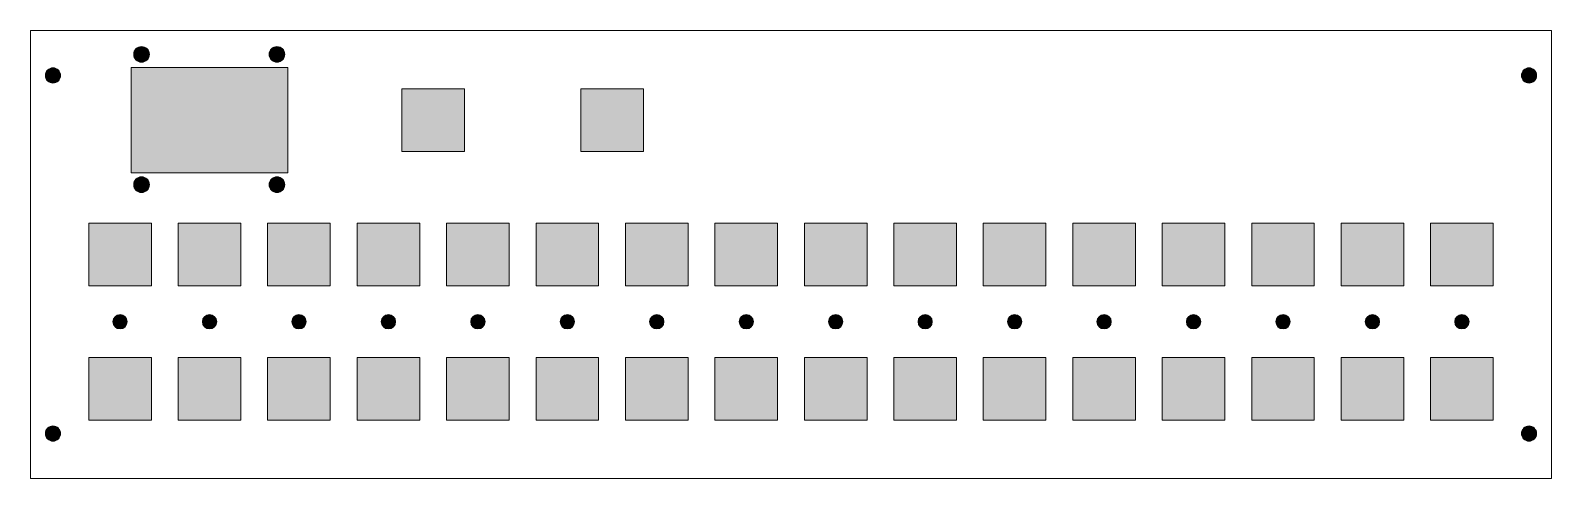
# Paper-space layout 'Layout1' of a CAD drawing. Header units: millimetres. Extents: x 0 to 340, y 0 to 100.
# The model-space entities are those that its viewports show. They can reach past a viewport. Long polylines and large blocks are cut down to what shows.
import ezdxf

# ---------------------------------------------------------------- set-up
doc = ezdxf.new("R2010")
doc.units = ezdxf.units.MM

msp = doc.modelspace()

# ---------------------------------------------------------------- hatches: boundary and pattern name
at = {"true_color": 0xebebeb, "transparency": 33554687}
h = msp.add_hatch(color=7, dxfattribs=at)
edge = h.paths.add_edge_path(flags=0)
edge.add_spline(control_points=[(64.8, 96.49), (65.76, 96.49), (66.55, 95.71), (66.55, 94.74), (66.55, 93.78), (65.76, 92.99), (64.8, 92.99), (63.83, 92.99), (63.05, 93.78), (63.05, 94.74), (63.05, 95.71), (63.83, 96.49), (64.8, 96.49)], knot_values=[0, 0, 0, 0, 1, 1, 1, 2, 2, 2, 3, 3, 3, 4, 4, 4, 4], degree=3, periodic=1)
h = msp.add_hatch(color=7, dxfattribs=at)
edge = h.paths.add_edge_path(flags=0)
edge.add_spline(control_points=[(95.08, 96.49), (96.04, 96.49), (96.83, 95.71), (96.83, 94.74), (96.83, 93.78), (96.04, 92.99), (95.08, 92.99), (94.11, 92.99), (93.33, 93.78), (93.33, 94.74), (93.33, 95.71), (94.11, 96.49), (95.08, 96.49)], knot_values=[0, 0, 0, 0, 1, 1, 1, 2, 2, 2, 3, 3, 3, 4, 4, 4, 4], degree=3, periodic=1)
h = msp.add_hatch(color=7, dxfattribs=at)
edge = h.paths.add_edge_path(flags=0)
edge.add_spline(control_points=[(45, 91.74), (45.94, 91.74), (46.7, 90.98), (46.7, 90.04), (46.7, 89.1), (45.94, 88.34), (45, 88.34), (44.06, 88.34), (43.3, 89.1), (43.3, 90.04), (43.3, 90.98), (44.06, 91.74), (45, 91.74)], knot_values=[0, 0, 0, 0, 1, 1, 1, 2, 2, 2, 3, 3, 3, 4, 4, 4, 4], degree=3, periodic=1)
for points in [[(97.5, 91.79), (97.5, 68.29), (62.5, 68.29), (62.5, 91.79)], [(137, 87.04), (137, 73.04), (123, 73.04), (123, 87.04)], [(177, 87.04), (177, 73.04), (163, 73.04), (163, 87.04)], [(67, 57.04), (67, 43.04), (53, 43.04), (53, 57.04)], [(87, 57.04), (87, 43.04), (73, 43.04), (73, 57.04)], [(107, 57.04), (107, 43.04), (93, 43.04), (93, 57.04)], [(127, 57.04), (127, 43.04), (113, 43.04), (113, 57.04)], [(147, 57.04), (147, 43.04), (133, 43.04), (133, 57.04)], [(167, 57.04), (167, 43.04), (153, 43.04), (153, 57.04)], [(187, 57.04), (187, 43.04), (173, 43.04), (173, 57.04)], [(207, 57.04), (207, 43.04), (193, 43.04), (193, 57.04)], [(227, 57.04), (227, 43.04), (213, 43.04), (213, 57.04)], [(247, 57.04), (247, 43.04), (233, 43.04), (233, 57.04)], [(267, 57.04), (267, 43.04), (253, 43.04), (253, 57.04)], [(287, 57.04), (287, 43.04), (273, 43.04), (273, 57.04)], [(307, 57.04), (307, 43.04), (293, 43.04), (293, 57.04)], [(327, 57.04), (327, 43.04), (313, 43.04), (313, 57.04)], [(347, 57.04), (347, 43.04), (333, 43.04), (333, 57.04)], [(367, 57.04), (367, 43.04), (353, 43.04), (353, 57.04)], [(67, 27.04), (67, 13.04), (53, 13.04), (53, 27.04)], [(87, 27.04), (87, 13.04), (73, 13.04), (73, 27.04)], [(107, 27.04), (107, 13.04), (93, 13.04), (93, 27.04)], [(127, 27.04), (127, 13.04), (113, 13.04), (113, 27.04)], [(147, 27.04), (147, 13.04), (133, 13.04), (133, 27.04)], [(167, 27.04), (167, 13.04), (153, 13.04), (153, 27.04)], [(187, 27.04), (187, 13.04), (173, 13.04), (173, 27.04)], [(207, 27.04), (207, 13.04), (193, 13.04), (193, 27.04)], [(227, 27.04), (227, 13.04), (213, 13.04), (213, 27.04)], [(247, 27.04), (247, 13.04), (233, 13.04), (233, 27.04)], [(267, 27.04), (267, 13.04), (253, 13.04), (253, 27.04)], [(287, 27.04), (287, 13.04), (273, 13.04), (273, 27.04)], [(307, 27.04), (307, 13.04), (293, 13.04), (293, 27.04)], [(327, 27.04), (327, 13.04), (313, 13.04), (313, 27.04)], [(347, 27.04), (347, 13.04), (333, 13.04), (333, 27.04)], [(367, 27.04), (367, 13.04), (353, 13.04), (353, 27.04)]]:
    msp.add_hatch(color=7, dxfattribs=at).paths.add_polyline_path(points, flags=0)
h = msp.add_hatch(color=7, dxfattribs=at)
edge = h.paths.add_edge_path(flags=0)
edge.add_spline(control_points=[(375, 91.74), (375.94, 91.74), (376.7, 90.98), (376.7, 90.04), (376.7, 89.1), (375.94, 88.34), (375, 88.34), (374.06, 88.34), (373.3, 89.1), (373.3, 90.04), (373.3, 90.98), (374.06, 91.74), (375, 91.74)], knot_values=[0, 0, 0, 0, 1, 1, 1, 2, 2, 2, 3, 3, 3, 4, 4, 4, 4], degree=3, periodic=1)
h = msp.add_hatch(color=7, dxfattribs=at)
edge = h.paths.add_edge_path(flags=0)
edge.add_spline(control_points=[(64.8, 67.39), (65.76, 67.39), (66.55, 66.61), (66.55, 65.64), (66.55, 64.68), (65.76, 63.89), (64.8, 63.89), (63.83, 63.89), (63.05, 64.68), (63.05, 65.64), (63.05, 66.61), (63.83, 67.39), (64.8, 67.39)], knot_values=[0, 0, 0, 0, 1, 1, 1, 2, 2, 2, 3, 3, 3, 4, 4, 4, 4], degree=3, periodic=1)
h = msp.add_hatch(color=7, dxfattribs=at)
edge = h.paths.add_edge_path(flags=0)
edge.add_spline(control_points=[(95.08, 67.39), (96.04, 67.39), (96.83, 66.61), (96.83, 65.64), (96.83, 64.68), (96.04, 63.89), (95.08, 63.89), (94.11, 63.89), (93.33, 64.68), (93.33, 65.64), (93.33, 66.61), (94.11, 67.39), (95.08, 67.39)], knot_values=[0, 0, 0, 0, 1, 1, 1, 2, 2, 2, 3, 3, 3, 4, 4, 4, 4], degree=3, periodic=1)
h = msp.add_hatch(color=7, dxfattribs=at)
edge = h.paths.add_edge_path(flags=0)
edge.add_spline(control_points=[(60, 36.62), (60.88, 36.62), (61.6, 35.9), (61.6, 35.02), (61.6, 34.14), (60.88, 33.42), (60, 33.42), (59.12, 33.42), (58.4, 34.14), (58.4, 35.02), (58.4, 35.9), (59.12, 36.62), (60, 36.62)], knot_values=[0, 0, 0, 0, 1, 1, 1, 2, 2, 2, 3, 3, 3, 4, 4, 4, 4], degree=3, periodic=1)
h = msp.add_hatch(color=7, dxfattribs=at)
edge = h.paths.add_edge_path(flags=0)
edge.add_spline(control_points=[(80, 36.62), (80.88, 36.62), (81.6, 35.9), (81.6, 35.02), (81.6, 34.14), (80.88, 33.42), (80, 33.42), (79.12, 33.42), (78.4, 34.14), (78.4, 35.02), (78.4, 35.9), (79.12, 36.62), (80, 36.62)], knot_values=[0, 0, 0, 0, 1, 1, 1, 2, 2, 2, 3, 3, 3, 4, 4, 4, 4], degree=3, periodic=1)
h = msp.add_hatch(color=7, dxfattribs=at)
edge = h.paths.add_edge_path(flags=0)
edge.add_spline(control_points=[(100, 36.62), (100.88, 36.62), (101.6, 35.9), (101.6, 35.02), (101.6, 34.14), (100.88, 33.42), (100, 33.42), (99.12, 33.42), (98.4, 34.14), (98.4, 35.02), (98.4, 35.9), (99.12, 36.62), (100, 36.62)], knot_values=[0, 0, 0, 0, 1, 1, 1, 2, 2, 2, 3, 3, 3, 4, 4, 4, 4], degree=3, periodic=1)
h = msp.add_hatch(color=7, dxfattribs=at)
edge = h.paths.add_edge_path(flags=0)
edge.add_spline(control_points=[(120, 36.62), (120.88, 36.62), (121.6, 35.9), (121.6, 35.02), (121.6, 34.14), (120.88, 33.42), (120, 33.42), (119.12, 33.42), (118.4, 34.14), (118.4, 35.02), (118.4, 35.9), (119.12, 36.62), (120, 36.62)], knot_values=[0, 0, 0, 0, 1, 1, 1, 2, 2, 2, 3, 3, 3, 4, 4, 4, 4], degree=3, periodic=1)
h = msp.add_hatch(color=7, dxfattribs=at)
edge = h.paths.add_edge_path(flags=0)
edge.add_spline(control_points=[(140, 36.62), (140.88, 36.62), (141.6, 35.9), (141.6, 35.02), (141.6, 34.14), (140.88, 33.42), (140, 33.42), (139.12, 33.42), (138.4, 34.14), (138.4, 35.02), (138.4, 35.9), (139.12, 36.62), (140, 36.62)], knot_values=[0, 0, 0, 0, 1, 1, 1, 2, 2, 2, 3, 3, 3, 4, 4, 4, 4], degree=3, periodic=1)
h = msp.add_hatch(color=7, dxfattribs=at)
edge = h.paths.add_edge_path(flags=0)
edge.add_spline(control_points=[(160, 36.62), (160.88, 36.62), (161.6, 35.9), (161.6, 35.02), (161.6, 34.14), (160.88, 33.42), (160, 33.42), (159.12, 33.42), (158.4, 34.14), (158.4, 35.02), (158.4, 35.9), (159.12, 36.62), (160, 36.62)], knot_values=[0, 0, 0, 0, 1, 1, 1, 2, 2, 2, 3, 3, 3, 4, 4, 4, 4], degree=3, periodic=1)
h = msp.add_hatch(color=7, dxfattribs=at)
edge = h.paths.add_edge_path(flags=0)
edge.add_spline(control_points=[(180, 36.62), (180.88, 36.62), (181.6, 35.9), (181.6, 35.02), (181.6, 34.14), (180.88, 33.42), (180, 33.42), (179.12, 33.42), (178.4, 34.14), (178.4, 35.02), (178.4, 35.9), (179.12, 36.62), (180, 36.62)], knot_values=[0, 0, 0, 0, 1, 1, 1, 2, 2, 2, 3, 3, 3, 4, 4, 4, 4], degree=3, periodic=1)
h = msp.add_hatch(color=7, dxfattribs=at)
edge = h.paths.add_edge_path(flags=0)
edge.add_spline(control_points=[(200, 36.62), (200.88, 36.62), (201.6, 35.9), (201.6, 35.02), (201.6, 34.14), (200.88, 33.42), (200, 33.42), (199.12, 33.42), (198.4, 34.14), (198.4, 35.02), (198.4, 35.9), (199.12, 36.62), (200, 36.62)], knot_values=[0, 0, 0, 0, 1, 1, 1, 2, 2, 2, 3, 3, 3, 4, 4, 4, 4], degree=3, periodic=1)
h = msp.add_hatch(color=7, dxfattribs=at)
edge = h.paths.add_edge_path(flags=0)
edge.add_spline(control_points=[(220, 36.62), (220.88, 36.62), (221.6, 35.9), (221.6, 35.02), (221.6, 34.14), (220.88, 33.42), (220, 33.42), (219.12, 33.42), (218.4, 34.14), (218.4, 35.02), (218.4, 35.9), (219.12, 36.62), (220, 36.62)], knot_values=[0, 0, 0, 0, 1, 1, 1, 2, 2, 2, 3, 3, 3, 4, 4, 4, 4], degree=3, periodic=1)
h = msp.add_hatch(color=7, dxfattribs=at)
edge = h.paths.add_edge_path(flags=0)
edge.add_spline(control_points=[(240, 36.62), (240.88, 36.62), (241.6, 35.9), (241.6, 35.02), (241.6, 34.14), (240.88, 33.42), (240, 33.42), (239.12, 33.42), (238.4, 34.14), (238.4, 35.02), (238.4, 35.9), (239.12, 36.62), (240, 36.62)], knot_values=[0, 0, 0, 0, 1, 1, 1, 2, 2, 2, 3, 3, 3, 4, 4, 4, 4], degree=3, periodic=1)
h = msp.add_hatch(color=7, dxfattribs=at)
edge = h.paths.add_edge_path(flags=0)
edge.add_spline(control_points=[(260, 36.62), (260.88, 36.62), (261.6, 35.9), (261.6, 35.02), (261.6, 34.14), (260.88, 33.42), (260, 33.42), (259.12, 33.42), (258.4, 34.14), (258.4, 35.02), (258.4, 35.9), (259.12, 36.62), (260, 36.62)], knot_values=[0, 0, 0, 0, 1, 1, 1, 2, 2, 2, 3, 3, 3, 4, 4, 4, 4], degree=3, periodic=1)
h = msp.add_hatch(color=7, dxfattribs=at)
edge = h.paths.add_edge_path(flags=0)
edge.add_spline(control_points=[(280, 36.62), (280.88, 36.62), (281.6, 35.9), (281.6, 35.02), (281.6, 34.14), (280.88, 33.42), (280, 33.42), (279.12, 33.42), (278.4, 34.14), (278.4, 35.02), (278.4, 35.9), (279.12, 36.62), (280, 36.62)], knot_values=[0, 0, 0, 0, 1, 1, 1, 2, 2, 2, 3, 3, 3, 4, 4, 4, 4], degree=3, periodic=1)
h = msp.add_hatch(color=7, dxfattribs=at)
edge = h.paths.add_edge_path(flags=0)
edge.add_spline(control_points=[(300, 36.62), (300.88, 36.62), (301.6, 35.9), (301.6, 35.02), (301.6, 34.14), (300.88, 33.42), (300, 33.42), (299.12, 33.42), (298.4, 34.14), (298.4, 35.02), (298.4, 35.9), (299.12, 36.62), (300, 36.62)], knot_values=[0, 0, 0, 0, 1, 1, 1, 2, 2, 2, 3, 3, 3, 4, 4, 4, 4], degree=3, periodic=1)
h = msp.add_hatch(color=7, dxfattribs=at)
edge = h.paths.add_edge_path(flags=0)
edge.add_spline(control_points=[(320, 36.62), (320.88, 36.62), (321.6, 35.9), (321.6, 35.02), (321.6, 34.14), (320.88, 33.42), (320, 33.42), (319.12, 33.42), (318.4, 34.14), (318.4, 35.02), (318.4, 35.9), (319.12, 36.62), (320, 36.62)], knot_values=[0, 0, 0, 0, 1, 1, 1, 2, 2, 2, 3, 3, 3, 4, 4, 4, 4], degree=3, periodic=1)
h = msp.add_hatch(color=7, dxfattribs=at)
edge = h.paths.add_edge_path(flags=0)
edge.add_spline(control_points=[(340, 36.62), (340.88, 36.62), (341.6, 35.9), (341.6, 35.02), (341.6, 34.14), (340.88, 33.42), (340, 33.42), (339.12, 33.42), (338.4, 34.14), (338.4, 35.02), (338.4, 35.9), (339.12, 36.62), (340, 36.62)], knot_values=[0, 0, 0, 0, 1, 1, 1, 2, 2, 2, 3, 3, 3, 4, 4, 4, 4], degree=3, periodic=1)
h = msp.add_hatch(color=7, dxfattribs=at)
edge = h.paths.add_edge_path(flags=0)
edge.add_spline(control_points=[(360, 36.62), (360.88, 36.62), (361.6, 35.9), (361.6, 35.02), (361.6, 34.14), (360.88, 33.42), (360, 33.42), (359.12, 33.42), (358.4, 34.14), (358.4, 35.02), (358.4, 35.9), (359.12, 36.62), (360, 36.62)], knot_values=[0, 0, 0, 0, 1, 1, 1, 2, 2, 2, 3, 3, 3, 4, 4, 4, 4], degree=3, periodic=1)
h = msp.add_hatch(color=7, dxfattribs=at)
edge = h.paths.add_edge_path(flags=0)
edge.add_spline(control_points=[(45, 11.74), (45.94, 11.74), (46.7, 10.98), (46.7, 10.04), (46.7, 9.1), (45.94, 8.34), (45, 8.34), (44.06, 8.34), (43.3, 9.1), (43.3, 10.04), (43.3, 10.98), (44.06, 11.74), (45, 11.74)], knot_values=[0, 0, 0, 0, 1, 1, 1, 2, 2, 2, 3, 3, 3, 4, 4, 4, 4], degree=3, periodic=1)
h = msp.add_hatch(color=7, dxfattribs=at)
edge = h.paths.add_edge_path(flags=0)
edge.add_spline(control_points=[(375, 11.74), (375.94, 11.74), (376.7, 10.98), (376.7, 10.04), (376.7, 9.1), (375.94, 8.34), (375, 8.34), (374.06, 8.34), (373.3, 9.1), (373.3, 10.04), (373.3, 10.98), (374.06, 11.74), (375, 11.74)], knot_values=[0, 0, 0, 0, 1, 1, 1, 2, 2, 2, 3, 3, 3, 4, 4, 4, 4], degree=3, periodic=1)

# ---------------------------------------------------------------- linework, layer by layer
at = {"color": 18, "linetype": 'Continuous', "lineweight": 9, "true_color": 0x000000}
for points in [[(380, 100.04), (380, 0.04), (40, 0.04), (40, 100.04), (380, 100.04)], [(97.5, 91.79), (97.5, 68.29), (62.5, 68.29), (62.5, 91.79), (97.5, 91.79)], [(137, 87.04), (137, 73.04), (123, 73.04), (123, 87.04), (137, 87.04)], [(177, 87.04), (177, 73.04), (163, 73.04), (163, 87.04), (177, 87.04)], [(67, 57.04), (67, 43.04), (53, 43.04), (53, 57.04), (67, 57.04)], [(87, 57.04), (87, 43.04), (73, 43.04), (73, 57.04), (87, 57.04)], [(107, 57.04), (107, 43.04), (93, 43.04), (93, 57.04), (107, 57.04)], [(127, 57.04), (127, 43.04), (113, 43.04), (113, 57.04), (127, 57.04)], [(147, 57.04), (147, 43.04), (133, 43.04), (133, 57.04), (147, 57.04)], [(167, 57.04), (167, 43.04), (153, 43.04), (153, 57.04), (167, 57.04)], [(187, 57.04), (187, 43.04), (173, 43.04), (173, 57.04), (187, 57.04)], [(207, 57.04), (207, 43.04), (193, 43.04), (193, 57.04), (207, 57.04)], [(227, 57.04), (227, 43.04), (213, 43.04), (213, 57.04), (227, 57.04)], [(247, 57.04), (247, 43.04), (233, 43.04), (233, 57.04), (247, 57.04)], [(267, 57.04), (267, 43.04), (253, 43.04), (253, 57.04), (267, 57.04)], [(287, 57.04), (287, 43.04), (273, 43.04), (273, 57.04), (287, 57.04)], [(307, 57.04), (307, 43.04), (293, 43.04), (293, 57.04), (307, 57.04)], [(327, 57.04), (327, 43.04), (313, 43.04), (313, 57.04), (327, 57.04)], [(347, 57.04), (347, 43.04), (333, 43.04), (333, 57.04), (347, 57.04)], [(367, 57.04), (367, 43.04), (353, 43.04), (353, 57.04), (367, 57.04)], [(67, 27.04), (67, 13.04), (53, 13.04), (53, 27.04), (67, 27.04)], [(87, 27.04), (87, 13.04), (73, 13.04), (73, 27.04), (87, 27.04)], [(107, 27.04), (107, 13.04), (93, 13.04), (93, 27.04), (107, 27.04)], [(127, 27.04), (127, 13.04), (113, 13.04), (113, 27.04), (127, 27.04)], [(147, 27.04), (147, 13.04), (133, 13.04), (133, 27.04), (147, 27.04)], [(167, 27.04), (167, 13.04), (153, 13.04), (153, 27.04), (167, 27.04)], [(187, 27.04), (187, 13.04), (173, 13.04), (173, 27.04), (187, 27.04)], [(207, 27.04), (207, 13.04), (193, 13.04), (193, 27.04), (207, 27.04)], [(227, 27.04), (227, 13.04), (213, 13.04), (213, 27.04), (227, 27.04)], [(247, 27.04), (247, 13.04), (233, 13.04), (233, 27.04), (247, 27.04)], [(267, 27.04), (267, 13.04), (253, 13.04), (253, 27.04), (267, 27.04)], [(287, 27.04), (287, 13.04), (273, 13.04), (273, 27.04), (287, 27.04)], [(307, 27.04), (307, 13.04), (293, 13.04), (293, 27.04), (307, 27.04)], [(327, 27.04), (327, 13.04), (313, 13.04), (313, 27.04), (327, 27.04)], [(347, 27.04), (347, 13.04), (333, 13.04), (333, 27.04), (347, 27.04)], [(367, 27.04), (367, 13.04), (353, 13.04), (353, 27.04), (367, 27.04)]]:
    msp.add_lwpolyline(points, close=True, dxfattribs=at)
for points in [[(64.8, 96.49), (65.76, 96.49), (66.55, 95.71), (66.55, 94.74), (66.55, 93.78), (65.76, 92.99), (64.8, 92.99), (63.83, 92.99), (63.05, 93.78), (63.05, 94.74), (63.05, 95.71), (63.83, 96.49), (64.8, 96.49)], [(95.08, 96.49), (96.04, 96.49), (96.83, 95.71), (96.83, 94.74), (96.83, 93.78), (96.04, 92.99), (95.08, 92.99), (94.11, 92.99), (93.33, 93.78), (93.33, 94.74), (93.33, 95.71), (94.11, 96.49), (95.08, 96.49)], [(45, 91.74), (45.94, 91.74), (46.7, 90.98), (46.7, 90.04), (46.7, 89.1), (45.94, 88.34), (45, 88.34), (44.06, 88.34), (43.3, 89.1), (43.3, 90.04), (43.3, 90.98), (44.06, 91.74), (45, 91.74)], [(375, 91.74), (375.94, 91.74), (376.7, 90.98), (376.7, 90.04), (376.7, 89.1), (375.94, 88.34), (375, 88.34), (374.06, 88.34), (373.3, 89.1), (373.3, 90.04), (373.3, 90.98), (374.06, 91.74), (375, 91.74)], [(64.8, 67.39), (65.76, 67.39), (66.55, 66.61), (66.55, 65.64), (66.55, 64.68), (65.76, 63.89), (64.8, 63.89), (63.83, 63.89), (63.05, 64.68), (63.05, 65.64), (63.05, 66.61), (63.83, 67.39), (64.8, 67.39)], [(95.08, 67.39), (96.04, 67.39), (96.83, 66.61), (96.83, 65.64), (96.83, 64.68), (96.04, 63.89), (95.08, 63.89), (94.11, 63.89), (93.33, 64.68), (93.33, 65.64), (93.33, 66.61), (94.11, 67.39), (95.08, 67.39)], [(60, 36.62), (60.88, 36.62), (61.6, 35.9), (61.6, 35.02), (61.6, 34.14), (60.88, 33.42), (60, 33.42), (59.12, 33.42), (58.4, 34.14), (58.4, 35.02), (58.4, 35.9), (59.12, 36.62), (60, 36.62)], [(80, 36.62), (80.88, 36.62), (81.6, 35.9), (81.6, 35.02), (81.6, 34.14), (80.88, 33.42), (80, 33.42), (79.12, 33.42), (78.4, 34.14), (78.4, 35.02), (78.4, 35.9), (79.12, 36.62), (80, 36.62)], [(100, 36.62), (100.88, 36.62), (101.6, 35.9), (101.6, 35.02), (101.6, 34.14), (100.88, 33.42), (100, 33.42), (99.12, 33.42), (98.4, 34.14), (98.4, 35.02), (98.4, 35.9), (99.12, 36.62), (100, 36.62)], [(120, 36.62), (120.88, 36.62), (121.6, 35.9), (121.6, 35.02), (121.6, 34.14), (120.88, 33.42), (120, 33.42), (119.12, 33.42), (118.4, 34.14), (118.4, 35.02), (118.4, 35.9), (119.12, 36.62), (120, 36.62)], [(140, 36.62), (140.88, 36.62), (141.6, 35.9), (141.6, 35.02), (141.6, 34.14), (140.88, 33.42), (140, 33.42), (139.12, 33.42), (138.4, 34.14), (138.4, 35.02), (138.4, 35.9), (139.12, 36.62), (140, 36.62)], [(160, 36.62), (160.88, 36.62), (161.6, 35.9), (161.6, 35.02), (161.6, 34.14), (160.88, 33.42), (160, 33.42), (159.12, 33.42), (158.4, 34.14), (158.4, 35.02), (158.4, 35.9), (159.12, 36.62), (160, 36.62)], [(180, 36.62), (180.88, 36.62), (181.6, 35.9), (181.6, 35.02), (181.6, 34.14), (180.88, 33.42), (180, 33.42), (179.12, 33.42), (178.4, 34.14), (178.4, 35.02), (178.4, 35.9), (179.12, 36.62), (180, 36.62)], [(200, 36.62), (200.88, 36.62), (201.6, 35.9), (201.6, 35.02), (201.6, 34.14), (200.88, 33.42), (200, 33.42), (199.12, 33.42), (198.4, 34.14), (198.4, 35.02), (198.4, 35.9), (199.12, 36.62), (200, 36.62)], [(220, 36.62), (220.88, 36.62), (221.6, 35.9), (221.6, 35.02), (221.6, 34.14), (220.88, 33.42), (220, 33.42), (219.12, 33.42), (218.4, 34.14), (218.4, 35.02), (218.4, 35.9), (219.12, 36.62), (220, 36.62)], [(240, 36.62), (240.88, 36.62), (241.6, 35.9), (241.6, 35.02), (241.6, 34.14), (240.88, 33.42), (240, 33.42), (239.12, 33.42), (238.4, 34.14), (238.4, 35.02), (238.4, 35.9), (239.12, 36.62), (240, 36.62)], [(260, 36.62), (260.88, 36.62), (261.6, 35.9), (261.6, 35.02), (261.6, 34.14), (260.88, 33.42), (260, 33.42), (259.12, 33.42), (258.4, 34.14), (258.4, 35.02), (258.4, 35.9), (259.12, 36.62), (260, 36.62)], [(280, 36.62), (280.88, 36.62), (281.6, 35.9), (281.6, 35.02), (281.6, 34.14), (280.88, 33.42), (280, 33.42), (279.12, 33.42), (278.4, 34.14), (278.4, 35.02), (278.4, 35.9), (279.12, 36.62), (280, 36.62)], [(300, 36.62), (300.88, 36.62), (301.6, 35.9), (301.6, 35.02), (301.6, 34.14), (300.88, 33.42), (300, 33.42), (299.12, 33.42), (298.4, 34.14), (298.4, 35.02), (298.4, 35.9), (299.12, 36.62), (300, 36.62)], [(320, 36.62), (320.88, 36.62), (321.6, 35.9), (321.6, 35.02), (321.6, 34.14), (320.88, 33.42), (320, 33.42), (319.12, 33.42), (318.4, 34.14), (318.4, 35.02), (318.4, 35.9), (319.12, 36.62), (320, 36.62)], [(340, 36.62), (340.88, 36.62), (341.6, 35.9), (341.6, 35.02), (341.6, 34.14), (340.88, 33.42), (340, 33.42), (339.12, 33.42), (338.4, 34.14), (338.4, 35.02), (338.4, 35.9), (339.12, 36.62), (340, 36.62)], [(360, 36.62), (360.88, 36.62), (361.6, 35.9), (361.6, 35.02), (361.6, 34.14), (360.88, 33.42), (360, 33.42), (359.12, 33.42), (358.4, 34.14), (358.4, 35.02), (358.4, 35.9), (359.12, 36.62), (360, 36.62)], [(45, 11.74), (45.94, 11.74), (46.7, 10.98), (46.7, 10.04), (46.7, 9.1), (45.94, 8.34), (45, 8.34), (44.06, 8.34), (43.3, 9.1), (43.3, 10.04), (43.3, 10.98), (44.06, 11.74), (45, 11.74)], [(375, 11.74), (375.94, 11.74), (376.7, 10.98), (376.7, 10.04), (376.7, 9.1), (375.94, 8.34), (375, 8.34), (374.06, 8.34), (373.3, 9.1), (373.3, 10.04), (373.3, 10.98), (374.06, 11.74), (375, 11.74)]]:
    msp.add_open_spline(points, degree=3, knots=[0, 0, 0, 0, 1, 1, 1, 2, 2, 2, 3, 3, 3, 4, 4, 4, 4], dxfattribs=at)

psp = doc.layouts.get("Layout1")

# ---------------------------------------------------------------- viewports
at = {"layer": '0'}
psp.add_viewport(center=(170.04, 50.04), size=(340.08, 100.0847), view_center_point=(210, 50.04), view_height=100.0847, dxfattribs=at)

doc.saveas('drawing.dxf')
